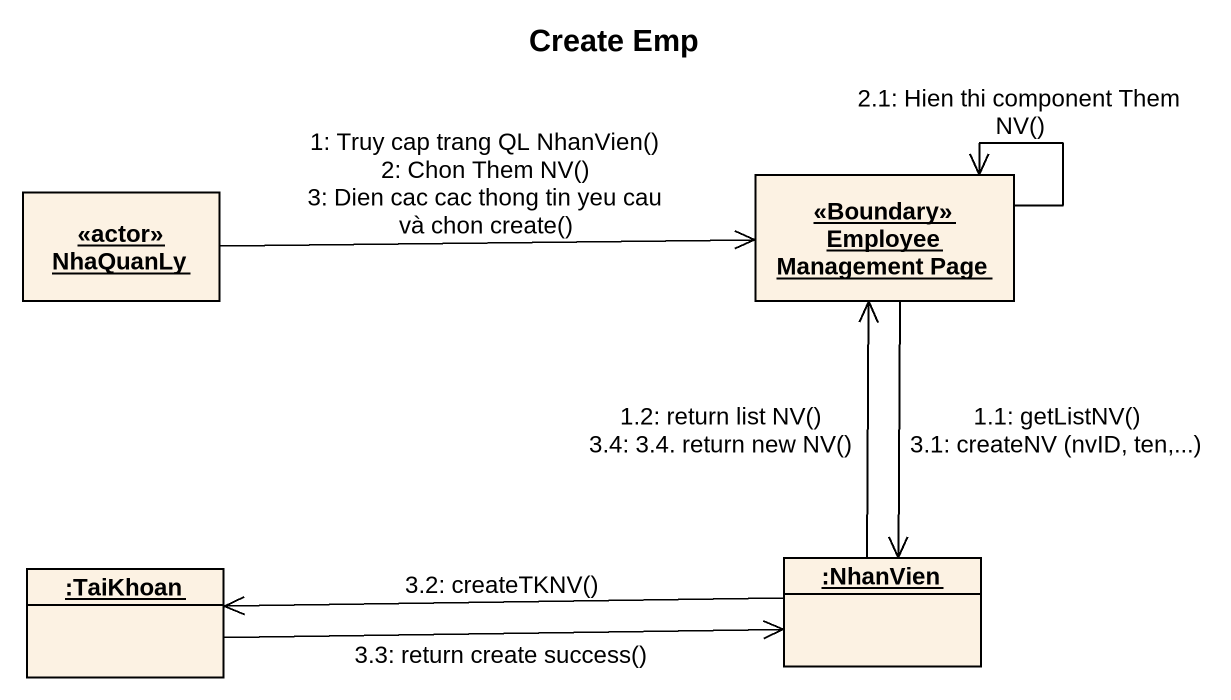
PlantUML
@startuml
title Create Emp
hide circle
hide empty members
object "<<Boundary>> Employee Management Page" as Boundary_Employee
object "<<actor>> NhaQuanLy" as actor_NhaQuanLy
object ":TaiKhoan" as TaiKhoan
object ":NhanVien" as NhanVien
actor_NhaQuanLy -right-> Boundary_Employee : 1: Truy cap trang QL NhanVien()\n2: Chon Them NV()\n3: Dien cac cac thong tin yeu cau và chon create()
Boundary_Employee --> NhanVien : 1.1: getListNV()\n3.1: createNV (nvID, ten,...)
NhanVien -up-> Boundary_Employee : 1.2: return list NV()\n3.4: 3.4. return new NV()
Boundary_Employee --> Boundary_Employee : 2.1: Hien thi component Them NV()
NhanVien -left-> TaiKhoan : 3.2: createTKNV()
TaiKhoan -right-> NhanVien : 3.3: return create success()
@enduml
